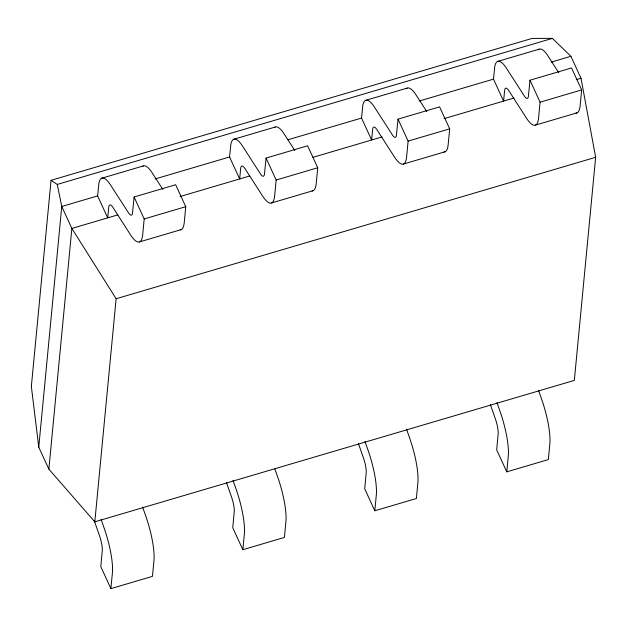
<?xml version="1.0" encoding="UTF-8"?>
<svg xmlns="http://www.w3.org/2000/svg" width="627" height="627" viewBox="0 0 627 627"><rect width="100%" height="100%" fill="white"/><g stroke="black" fill="none" stroke-linecap="round" stroke-linejoin="round"><path stroke-width="0.94" d="M51.046 180.333L31.35 386.404L38.756 447.176L48.859 469.129L94.81 521.844L574.332 380.401L595.65 157.306L581.002 78.265L570.899 56.305L552.387 38.38L532.151 38.412L51.046 180.333L57.261 184.424L61.759 206.487L71.862 228.447L116.128 298.75L94.81 521.844M38.756 447.176L61.759 206.487L97.608 195.914L98.901 183.249A42.777 10.338 73.6 0 1 109.529 183.437L128.856 213.376A14.695 3.55 73.6 0 0 132.485 213.407L134.1 196.988L175.662 184.73L185.764 206.691L184.267 222.366A42.644 10.306 73.6 0 1 180.145 229.819M48.859 469.129L71.862 228.447L117.868 214.873M134.1 196.988L144.202 218.948L142.705 234.623A42.644 10.306 73.6 0 1 130.322 234.529L113.032 207.561A14.829 3.582 73.6 0 0 108.698 207.49L107.711 217.875L97.608 195.914M142.627 507.078L145.817 516.17A42.644 10.306 73.6 0 1 153.952 560.687L152.455 576.362L110.893 588.62L112.39 572.945A42.644 10.306 73.6 0 0 104.254 528.428L101.065 519.336M266.06 158.067L276.162 180.027L274.665 195.702A42.644 10.306 73.6 0 1 262.282 195.6L244.992 168.639A14.829 3.582 73.6 0 0 240.658 168.561L239.671 178.946L229.568 156.985L230.861 144.328A42.777 10.338 73.6 0 1 241.489 144.508L260.816 174.455A14.695 3.55 73.6 0 0 264.445 174.486L266.06 158.067L307.622 145.809L317.724 167.762L316.227 183.437A42.644 10.306 73.6 0 1 312.105 190.89M274.908 469.059L277.777 477.241A42.644 10.306 73.6 0 1 285.912 521.766L284.415 537.441L242.853 549.699L244.35 534.024A42.644 10.306 73.6 0 0 236.214 489.499L233.032 480.407M398.02 119.138L396.405 135.557A14.695 3.55 73.6 0 1 392.776 135.526L373.449 105.587A42.777 10.338 73.6 0 0 362.821 105.399L361.528 118.064L371.631 140.025L372.626 129.64A14.829 3.582 73.6 0 1 376.952 129.711L394.242 156.679A42.644 10.306 73.6 0 0 406.625 156.774L408.122 141.099L398.02 119.138L439.582 106.88L449.684 128.841L448.187 144.516A42.644 10.306 73.6 0 1 444.065 151.969M406.555 429.229L409.737 438.312A42.644 10.306 73.6 0 1 417.872 482.837L416.375 498.512L374.813 510.77L376.31 495.095A42.644 10.306 73.6 0 0 368.174 450.578L364.992 441.486M529.987 80.217L528.365 96.629A14.695 3.55 73.6 0 1 524.736 96.605L505.409 66.658A42.777 10.338 73.6 0 0 494.781 66.478L493.488 79.135L503.591 101.096L504.586 90.711A14.829 3.582 73.6 0 1 508.912 90.79L526.202 117.751A42.644 10.306 73.6 0 0 538.585 117.852L540.082 102.177L529.987 80.217L571.55 67.959L581.644 89.912L580.147 105.587A42.644 10.306 73.6 0 1 576.025 113.04M538.515 390.3L541.697 399.391A42.644 10.306 73.6 0 1 549.84 443.908L548.335 459.591L506.773 471.849L508.278 456.174A42.644 10.306 73.6 0 0 500.134 411.649L496.952 402.558M57.261 184.424L552.387 38.38M101.699 178.225L143.262 165.959M233.659 139.296L275.222 127.038M365.619 100.375L407.182 88.109M497.579 61.446L539.142 49.188M155.018 178.977L229.568 156.985M287.942 139.766L361.74 118.001M419.149 101.065L493.708 79.073M551.204 62.112L570.899 56.305M180.027 196.541L249.828 175.952M312.991 157.322L382.023 136.96M444.159 118.628L513.983 98.031M576.307 79.645L581.002 78.265M144.202 218.948L185.764 206.691M276.162 180.027L317.724 167.762M408.122 141.099L449.684 128.841M540.082 102.177L581.644 89.912M139.617 241.873L181.179 229.615M271.577 202.944L313.139 190.686M403.545 164.023L445.107 151.765M535.505 125.094L577.067 112.836M116.128 298.75L595.65 157.306M558.735 72.63L546.971 54.4A42.777 10.338 73.6 0 0 538.225 49.815M426.775 111.551L415.011 93.329A42.777 10.338 73.6 0 0 406.265 88.744M294.815 150.48L283.051 132.25A42.777 10.338 73.6 0 0 274.305 127.665M162.855 189.401L151.091 171.179A42.777 10.338 73.6 0 0 142.345 166.594M506.773 471.849L496.678 449.888L498.214 433.296A14.695 3.55 73.6 0 0 495.832 420.255L490.385 404.619M374.813 510.77L364.718 488.817L366.254 472.217A14.695 3.55 73.6 0 0 363.864 459.176L358.425 443.54M242.853 549.699L232.758 527.738L234.294 511.146A14.695 3.55 73.6 0 0 231.904 498.104L226.457 482.469M110.893 588.62L100.79 566.667L102.326 550.067A14.695 3.55 73.6 0 0 99.944 537.025L94.183 520.481"/></g></svg>
